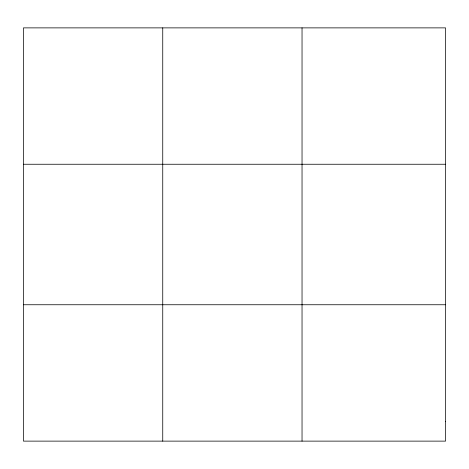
<?xml version="1.0" encoding="UTF-8"?>
<svg xmlns="http://www.w3.org/2000/svg" width="469" height="469" viewBox="0 0 469 469"><rect width="100%" height="100%" fill="white"/><g stroke="black" fill="none" stroke-linecap="round" stroke-linejoin="round"><path stroke-width="0.7" d="M162.743 441.124L162.743 27.876M302.036 441.124L302.036 27.876M23.45 164.25L445.55 164.25M23.45 304.75L445.55 304.75M445.55 421.643L445.55 441.124L23.45 441.124L23.45 27.876L445.55 27.876L445.55 421.643"/></g></svg>
